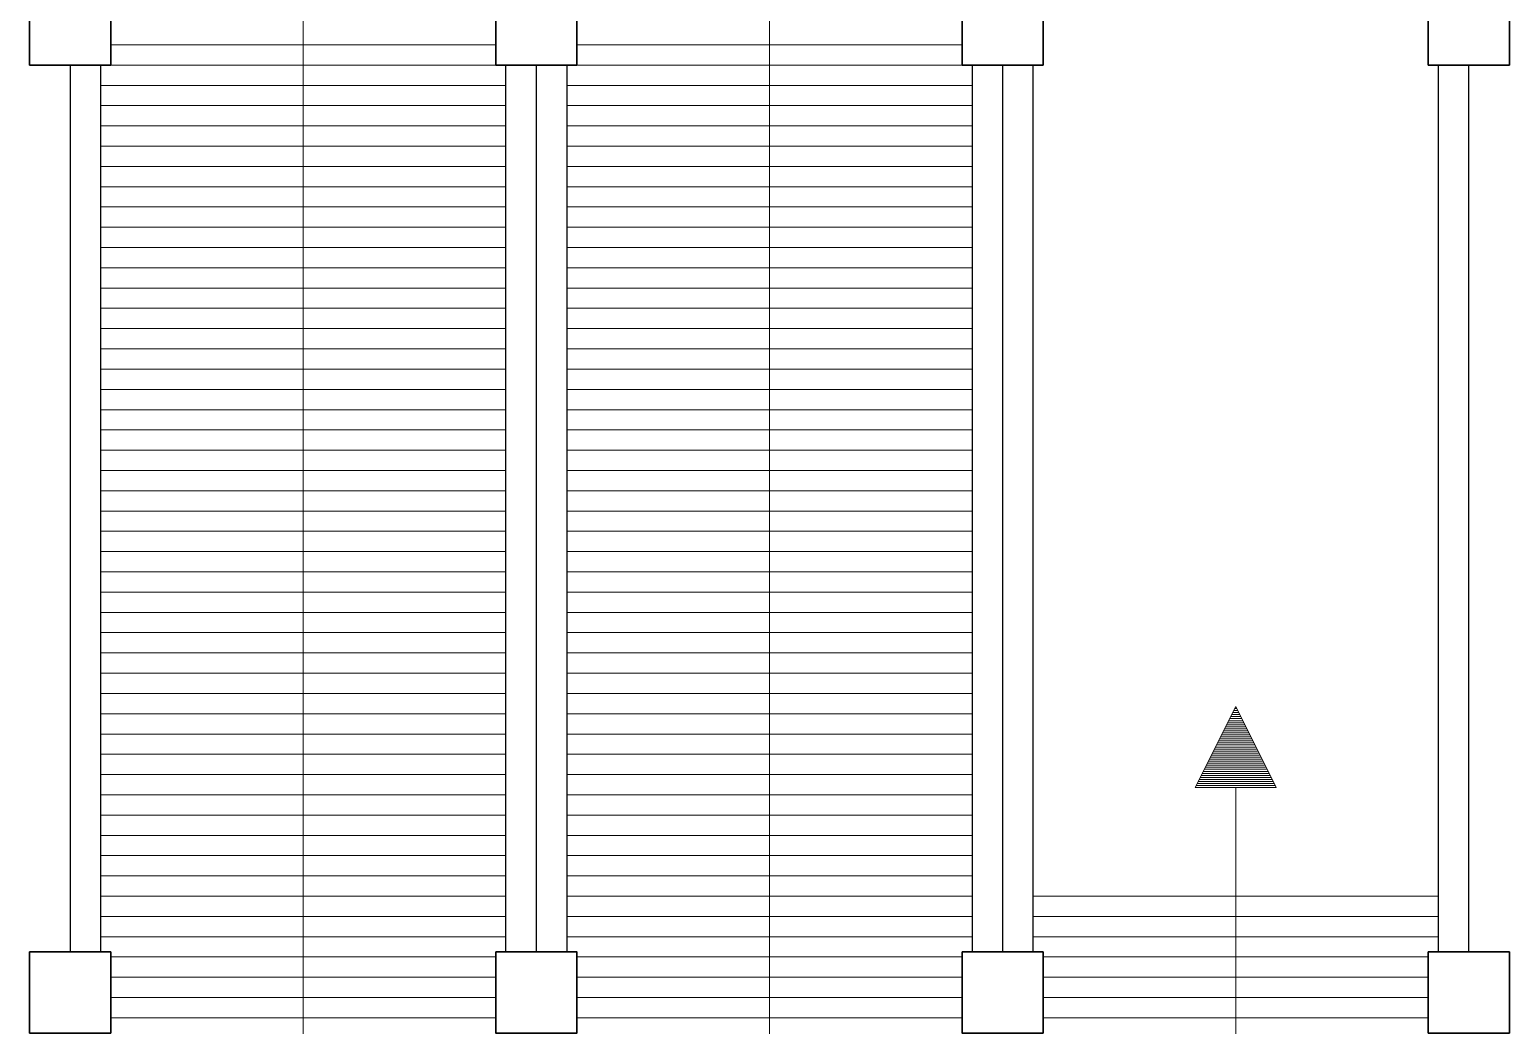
# Model space of a CAD drawing. Header units: millimetres. Extents: x 63005 to 126950, y 36019 to 74749.
# Drawn here: x 63181.63 to 63188.93, y 36334.45 to 36339.36 of the extents above; entities that cross this region are included whole.
import ezdxf

# ---------------------------------------------------------------- set-up
doc = ezdxf.new("R2010")
doc.units = ezdxf.units.MM
doc.header["$LTSCALE"] = 0.04

msp = doc.modelspace()

# ---------------------------------------------------------------- linework, layer by layer
at = {"color": 8, "lineweight": 9}
for p, q in [((63182.9804, 36330.986), (63182.9804, 36343.886)), ((63185.2804, 36342.986), (63185.2804, 36330.086)), ((63182.0304, 36339.286), (63183.9304, 36339.286)), ((63184.3304, 36339.286), (63186.2304, 36339.286)), ((63181.9804, 36339.186), (63183.9804, 36339.186)), ((63184.2804, 36339.186), (63186.2804, 36339.186)), ((63181.9804, 36339.086), (63183.9804, 36339.086)), ((63184.2804, 36339.086), (63186.2804, 36339.086)), ((63181.9804, 36338.986), (63183.9804, 36338.986)), ((63184.2804, 36338.986), (63186.2804, 36338.986)), ((63181.9804, 36338.886), (63183.9804, 36338.886)), ((63184.2804, 36338.886), (63186.2804, 36338.886)), ((63181.9804, 36338.786), (63183.9804, 36338.786)), ((63184.2804, 36338.786), (63186.2804, 36338.786)), ((63181.9804, 36338.686), (63183.9804, 36338.686)), ((63184.2804, 36338.686), (63186.2804, 36338.686)), ((63181.9804, 36338.586), (63183.9804, 36338.586)), ((63184.2804, 36338.586), (63186.2804, 36338.586)), ((63181.9804, 36338.486), (63183.9804, 36338.486)), ((63184.2804, 36338.486), (63186.2804, 36338.486)), ((63181.9804, 36338.386), (63183.9804, 36338.386)), ((63184.2804, 36338.386), (63186.2804, 36338.386)), ((63181.9804, 36338.286), (63183.9804, 36338.286)), ((63184.2804, 36338.286), (63186.2804, 36338.286)), ((63181.9804, 36338.186), (63183.9804, 36338.186)), ((63184.2804, 36338.186), (63186.2804, 36338.186)), ((63181.9804, 36338.086), (63183.9804, 36338.086)), ((63184.2804, 36338.086), (63186.2804, 36338.086)), ((63181.9804, 36337.986), (63183.9804, 36337.986)), ((63184.2804, 36337.986), (63186.2804, 36337.986)), ((63181.9804, 36337.886), (63183.9804, 36337.886)), ((63184.2804, 36337.886), (63186.2804, 36337.886)), ((63181.9804, 36337.786), (63183.9804, 36337.786)), ((63184.2804, 36337.786), (63186.2804, 36337.786)), ((63181.9804, 36337.686), (63183.9804, 36337.686)), ((63184.2804, 36337.686), (63186.2804, 36337.686)), ((63181.9804, 36337.586), (63183.9804, 36337.586)), ((63184.2804, 36337.586), (63186.2804, 36337.586)), ((63181.9804, 36337.486), (63183.9804, 36337.486)), ((63184.2804, 36337.486), (63186.2804, 36337.486)), ((63181.9804, 36337.386), (63183.9804, 36337.386)), ((63184.2804, 36337.386), (63186.2804, 36337.386)), ((63181.9804, 36337.286), (63183.9804, 36337.286)), ((63184.2804, 36337.286), (63186.2804, 36337.286)), ((63181.9804, 36337.186), (63183.9804, 36337.186)), ((63184.2804, 36337.186), (63186.2804, 36337.186)), ((63181.9804, 36337.086), (63183.9804, 36337.086)), ((63184.2804, 36337.086), (63186.2804, 36337.086)), ((63181.9804, 36336.986), (63183.9804, 36336.986)), ((63184.2804, 36336.986), (63186.2804, 36336.986)), ((63181.9804, 36336.886), (63183.9804, 36336.886)), ((63184.2804, 36336.886), (63186.2804, 36336.886)), ((63181.9804, 36336.786), (63183.9804, 36336.786)), ((63184.2804, 36336.786), (63186.2804, 36336.786)), ((63181.9804, 36336.686), (63183.9804, 36336.686)), ((63184.2804, 36336.686), (63186.2804, 36336.686)), ((63181.9804, 36336.586), (63183.9804, 36336.586)), ((63184.2804, 36336.586), (63186.2804, 36336.586)), ((63181.9804, 36336.486), (63183.9804, 36336.486)), ((63184.2804, 36336.486), (63186.2804, 36336.486)), ((63181.9804, 36336.386), (63183.9804, 36336.386)), ((63184.2804, 36336.386), (63186.2804, 36336.386)), ((63181.9804, 36336.286), (63183.9804, 36336.286)), ((63184.2804, 36336.286), (63186.2804, 36336.286)), ((63181.9804, 36336.186), (63183.9804, 36336.186)), ((63184.2804, 36336.186), (63186.2804, 36336.186)), ((63181.9804, 36336.086), (63183.9804, 36336.086)), ((63184.2804, 36336.086), (63186.2804, 36336.086)), ((63181.9804, 36335.986), (63183.9804, 36335.986)), ((63184.2804, 36335.986), (63186.2804, 36335.986)), ((63187.5804, 36336.0218), (63187.3804, 36335.6218)), ((63187.5554, 36335.9718), (63187.5804, 36335.9718)), ((63187.5604, 36335.9818), (63187.5804, 36335.9818)), ((63187.5654, 36335.9918), (63187.5804, 36335.9918)), ((63187.5704, 36336.0018), (63187.5804, 36336.0018)), ((63187.5754, 36336.0118), (63187.5804, 36336.0118)), ((63187.5804, 36336.0218), (63187.7804, 36335.6218)), ((63187.5804, 36336.0118), (63187.5854, 36336.0118)), ((63187.5804, 36336.0018), (63187.5904, 36336.0018)), ((63187.5804, 36335.9918), (63187.5954, 36335.9918)), ((63187.5804, 36335.9818), (63187.6004, 36335.9818)), ((63187.5804, 36335.9718), (63187.6054, 36335.9718)), ((63187.5204, 36335.9018), (63187.5804, 36335.9018)), ((63187.5254, 36335.9118), (63187.5804, 36335.9118)), ((63187.5304, 36335.9218), (63187.5804, 36335.9218)), ((63187.5354, 36335.9318), (63187.5804, 36335.9318)), ((63187.5404, 36335.9418), (63187.5804, 36335.9418)), ((63187.5454, 36335.9518), (63187.5804, 36335.9518)), ((63187.5504, 36335.9618), (63187.5804, 36335.9618)), ((63187.5804, 36335.9618), (63187.6104, 36335.9618)), ((63187.5804, 36335.9518), (63187.6154, 36335.9518)), ((63187.5804, 36335.9418), (63187.6204, 36335.9418)), ((63187.5804, 36335.9318), (63187.6254, 36335.9318)), ((63187.5804, 36335.9218), (63187.6304, 36335.9218)), ((63187.5804, 36335.9118), (63187.6354, 36335.9118)), ((63187.5804, 36335.9018), (63187.6404, 36335.9018)), ((63181.9804, 36335.886), (63183.9804, 36335.886)), ((63184.2804, 36335.886), (63186.2804, 36335.886)), ((63187.4854, 36335.8318), (63187.5804, 36335.8318)), ((63187.4904, 36335.8418), (63187.5804, 36335.8418)), ((63187.4954, 36335.8518), (63187.5804, 36335.8518)), ((63187.5004, 36335.8618), (63187.5804, 36335.8618)), ((63187.5054, 36335.8718), (63187.5804, 36335.8718)), ((63187.5104, 36335.8818), (63187.5804, 36335.8818)), ((63187.5154, 36335.8918), (63187.5804, 36335.8918)), ((63187.5804, 36335.8918), (63187.6454, 36335.8918)), ((63187.5804, 36335.8818), (63187.6504, 36335.8818)), ((63187.5804, 36335.8718), (63187.6554, 36335.8718)), ((63187.5804, 36335.8618), (63187.6604, 36335.8618)), ((63187.5804, 36335.8518), (63187.6654, 36335.8518)), ((63187.5804, 36335.8418), (63187.6704, 36335.8418)), ((63187.5804, 36335.8318), (63187.6754, 36335.8318)), ((63181.9804, 36335.786), (63183.9804, 36335.786)), ((63184.2804, 36335.786), (63186.2804, 36335.786)), ((63187.4454, 36335.7518), (63187.5804, 36335.7518)), ((63187.4504, 36335.7618), (63187.5804, 36335.7618)), ((63187.4554, 36335.7718), (63187.5804, 36335.7718)), ((63187.4604, 36335.7818), (63187.5804, 36335.7818)), ((63187.4654, 36335.7918), (63187.5804, 36335.7918)), ((63187.4704, 36335.8018), (63187.5804, 36335.8018)), ((63187.4754, 36335.8118), (63187.5804, 36335.8118)), ((63187.4804, 36335.8218), (63187.5804, 36335.8218)), ((63187.5804, 36335.8218), (63187.6804, 36335.8218)), ((63187.5804, 36335.8118), (63187.6854, 36335.8118)), ((63187.5804, 36335.8018), (63187.6904, 36335.8018)), ((63187.5804, 36335.7918), (63187.6954, 36335.7918)), ((63187.5804, 36335.7818), (63187.7004, 36335.7818)), ((63187.5804, 36335.7718), (63187.7054, 36335.7718)), ((63187.5804, 36335.7618), (63187.7104, 36335.7618)), ((63187.5804, 36335.7518), (63187.7154, 36335.7518)), ((63181.9804, 36335.686), (63183.9804, 36335.686)), ((63184.2804, 36335.686), (63186.2804, 36335.686)), ((63187.4104, 36335.6818), (63187.5804, 36335.6818)), ((63187.4154, 36335.6918), (63187.5804, 36335.6918)), ((63187.4204, 36335.7018), (63187.5804, 36335.7018)), ((63187.4254, 36335.7118), (63187.5804, 36335.7118)), ((63187.4254, 36335.7118), (63187.5804, 36335.7118)), ((63187.4304, 36335.7218), (63187.5804, 36335.7218)), ((63187.4354, 36335.7318), (63187.5804, 36335.7318)), ((63187.4404, 36335.7418), (63187.5804, 36335.7418)), ((63187.5804, 36335.7418), (63187.7204, 36335.7418)), ((63187.5804, 36335.7318), (63187.7254, 36335.7318)), ((63187.5804, 36335.7218), (63187.7304, 36335.7218)), ((63187.5804, 36335.7118), (63187.7354, 36335.7118)), ((63187.5804, 36335.7118), (63187.7354, 36335.7118)), ((63187.5804, 36335.7018), (63187.7404, 36335.7018)), ((63187.5804, 36335.6918), (63187.7454, 36335.6918)), ((63187.5804, 36335.6818), (63187.7504, 36335.6818)), ((63187.5804, 36335.6218), (63187.3804, 36335.6218)), ((63187.5804, 36335.6318), (63187.3854, 36335.6318)), ((63187.5804, 36335.6418), (63187.3904, 36335.6418)), ((63187.3954, 36335.6518), (63187.5804, 36335.6518)), ((63187.4004, 36335.6618), (63187.5804, 36335.6618)), ((63187.4054, 36335.6718), (63187.5804, 36335.6718)), ((63187.5804, 36335.6718), (63187.7554, 36335.6718)), ((63187.5804, 36335.6618), (63187.7604, 36335.6618)), ((63187.5804, 36335.6518), (63187.7654, 36335.6518)), ((63187.5804, 36335.6418), (63187.7704, 36335.6418)), ((63187.5804, 36335.6318), (63187.7754, 36335.6318)), ((63187.5804, 36330.986), (63187.5804, 36335.6218)), ((63187.5804, 36335.6218), (63187.7804, 36335.6218)), ((63181.9804, 36335.586), (63183.9804, 36335.586)), ((63184.2804, 36335.586), (63186.2804, 36335.586)), ((63181.9804, 36335.486), (63183.9804, 36335.486)), ((63184.2804, 36335.486), (63186.2804, 36335.486)), ((63181.9804, 36335.386), (63183.9804, 36335.386)), ((63184.2804, 36335.386), (63186.2804, 36335.386)), ((63181.9804, 36335.286), (63183.9804, 36335.286)), ((63184.2804, 36335.286), (63186.2804, 36335.286)), ((63181.9804, 36335.186), (63183.9804, 36335.186)), ((63184.2804, 36335.186), (63186.2804, 36335.186)), ((63181.9804, 36335.086), (63183.9804, 36335.086)), ((63184.2804, 36335.086), (63186.2804, 36335.086)), ((63186.5804, 36335.086), (63188.5804, 36335.086)), ((63181.9804, 36334.986), (63183.9804, 36334.986)), ((63184.2804, 36334.986), (63186.2804, 36334.986)), ((63186.5804, 36334.986), (63188.5804, 36334.986)), ((63181.9804, 36334.886), (63183.9804, 36334.886)), ((63184.2804, 36334.886), (63186.2804, 36334.886)), ((63186.5804, 36334.886), (63188.5804, 36334.886)), ((63182.0304, 36334.786), (63183.9304, 36334.786)), ((63184.3304, 36334.786), (63186.2304, 36334.786)), ((63186.6304, 36334.786), (63188.5304, 36334.786)), ((63182.0304, 36334.686), (63183.9304, 36334.686)), ((63184.3304, 36334.686), (63186.2304, 36334.686)), ((63186.6304, 36334.686), (63188.5304, 36334.686)), ((63182.0304, 36334.586), (63183.9304, 36334.586)), ((63184.3304, 36334.586), (63186.2304, 36334.586)), ((63186.6304, 36334.586), (63188.5304, 36334.586)), ((63182.0304, 36334.486), (63183.9304, 36334.486)), ((63184.3304, 36334.486), (63186.2304, 36334.486)), ((63186.6304, 36334.486), (63188.5304, 36334.486))]:
    msp.add_line(p, q, dxfattribs=at)
at = {"color": 8, "lineweight": 25}
for p, q in [((63181.8304, 36339.186), (63181.8304, 36334.811)), ((63181.9804, 36339.186), (63181.9804, 36334.811)), ((63183.9804, 36334.811), (63183.9804, 36339.186)), ((63184.1304, 36334.811), (63184.1304, 36339.186)), ((63184.2804, 36339.186), (63184.2804, 36334.811)), ((63186.2804, 36339.186), (63186.2804, 36334.811)), ((63186.4304, 36339.186), (63186.4304, 36334.811)), ((63186.5804, 36334.811), (63186.5804, 36339.186)), ((63188.5804, 36334.811), (63188.5804, 36339.186)), ((63188.7304, 36334.811), (63188.7304, 36339.186)), ((63181.8304, 36336.836), (63181.8304, 36334.811)), ((63186.4304, 36336.836), (63186.4304, 36334.811))]:
    msp.add_line(p, q, dxfattribs=at)
at = {"color": 8, "lineweight": -2}
for p, q in [((63184.1304, 36334.811), (63184.1304, 36336.836)), ((63188.7304, 36334.811), (63188.7304, 36336.836))]:
    msp.add_line(p, q, dxfattribs=at)
at = {"color": 8, "lineweight": 35}
for points in [[(63181.6304, 36339.586), (63182.0304, 36339.586), (63182.0304, 36339.186), (63181.6304, 36339.186)], [(63183.9304, 36339.586), (63184.3304, 36339.586), (63184.3304, 36339.186), (63183.9304, 36339.186)], [(63186.2304, 36339.586), (63186.6304, 36339.586), (63186.6304, 36339.186), (63186.2304, 36339.186)], [(63188.5304, 36339.586), (63188.9304, 36339.586), (63188.9304, 36339.186), (63188.5304, 36339.186)], [(63181.6304, 36334.811), (63182.0304, 36334.811), (63182.0304, 36334.411), (63181.6304, 36334.411)], [(63183.9304, 36334.811), (63184.3304, 36334.811), (63184.3304, 36334.411), (63183.9304, 36334.411)], [(63186.2304, 36334.811), (63186.6304, 36334.811), (63186.6304, 36334.411), (63186.2304, 36334.411)], [(63188.5304, 36334.811), (63188.9304, 36334.811), (63188.9304, 36334.411), (63188.5304, 36334.411)]]:
    msp.add_lwpolyline(points, close=True, dxfattribs=at)

doc.saveas('drawing.dxf')
